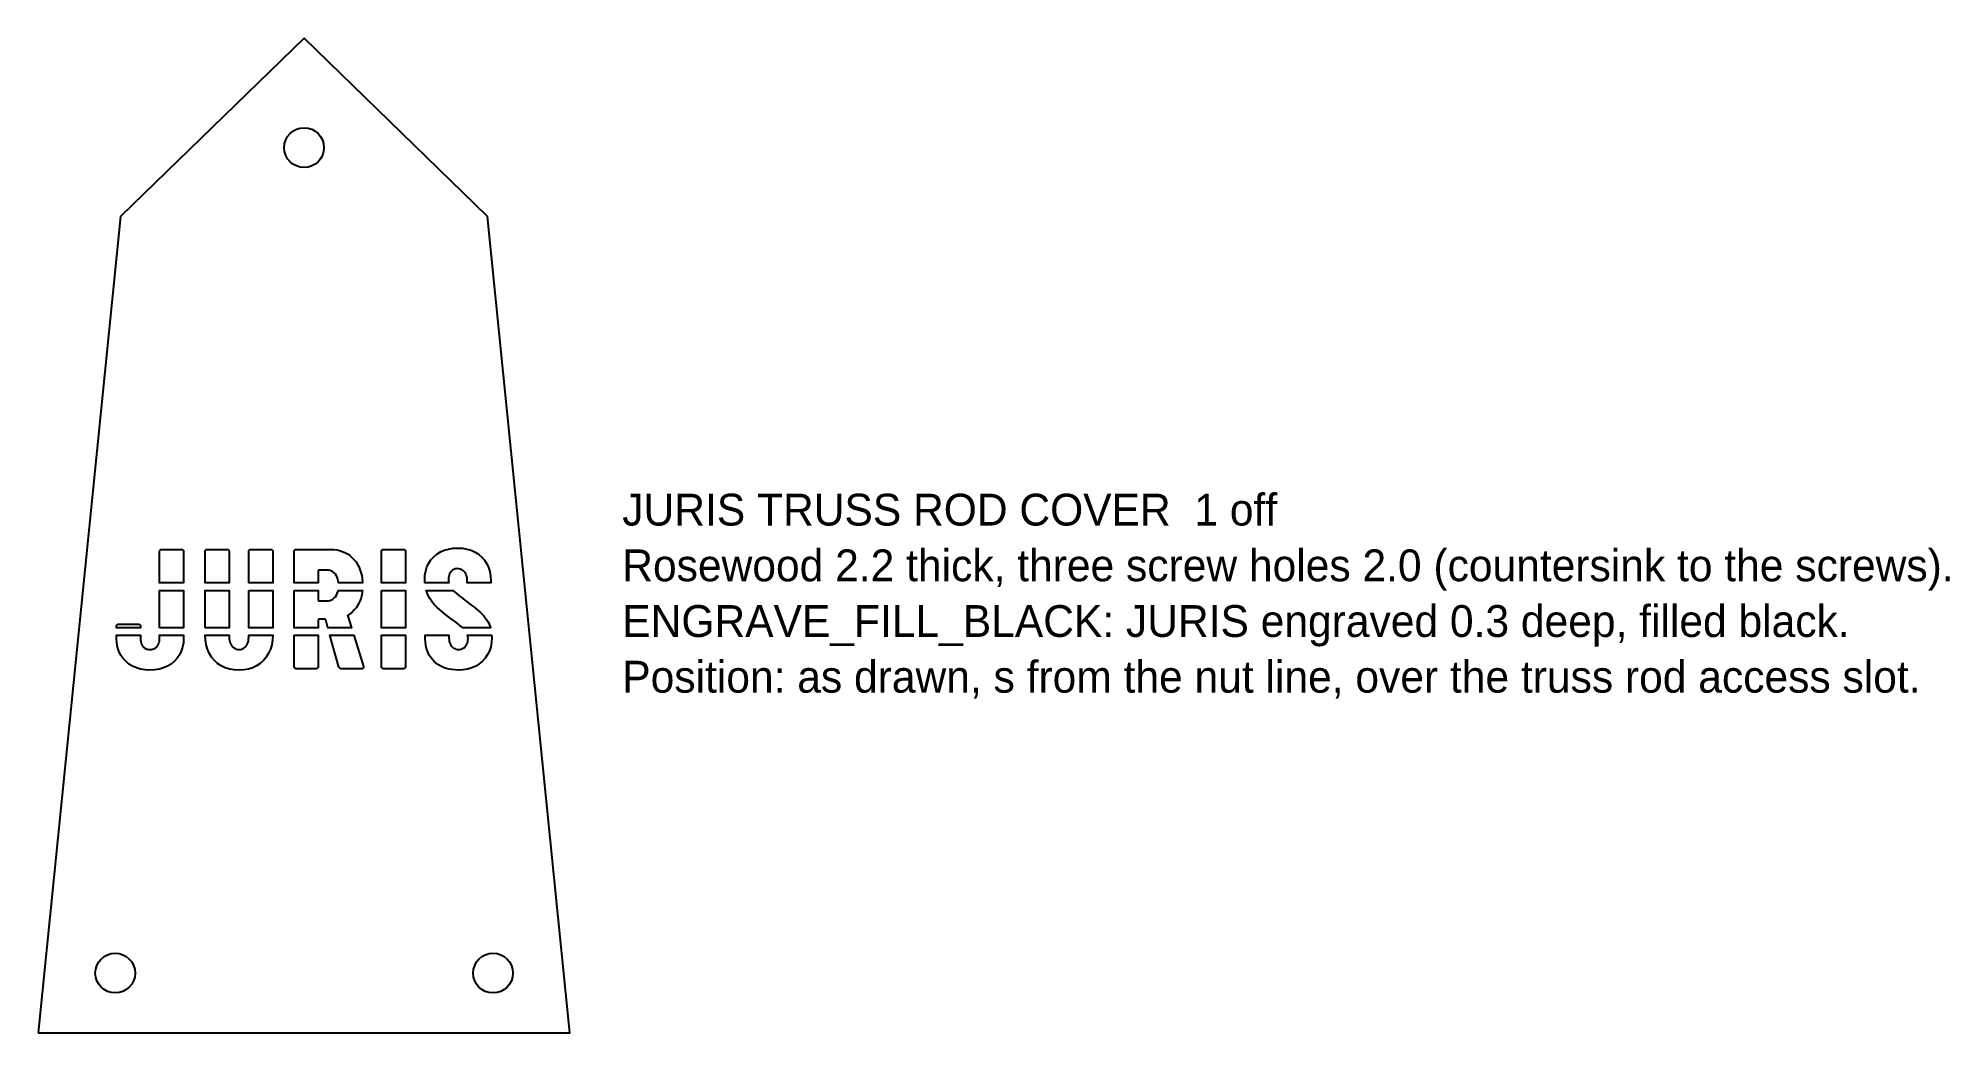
# Model space of a CAD drawing. Header units: millimetres. Extents: x -13.4 to 82.8, y 4.5 to 54.5.
import ezdxf

# ---------------------------------------------------------------- set-up
doc = ezdxf.new("R2010")
doc.units = ezdxf.units.MM
for name, color, linetype in [('ENGRAVE_FILL_BLACK', 6, 'Continuous'), ('NOTES', 2, 'Continuous'), ('OUTLINE', 7, 'Continuous'), ('SCREW_HOLES_2.0', 1, 'Continuous')]:
    doc.layers.add(name, color=color, linetype=linetype)

msp = doc.modelspace()

# ---------------------------------------------------------------- linework, layer by layer
at = {"layer": 'ENGRAVE_FILL_BLACK'}
for points in [[(7.261, 27.352), (7.257, 27.267), (7.262, 27.183), (7.273, 27.114), (6.071, 27.114), (6.071, 27.116), (6.066, 27.267), (6.078, 27.502), (6.116, 27.72), (6.179, 27.923), (6.268, 28.109), (6.381, 28.279), (6.52, 28.433), (6.68, 28.566), (6.855, 28.676), (7.047, 28.761), (7.255, 28.821), (7.48, 28.858), (7.72, 28.87), (7.963, 28.857), (8.19, 28.819), (8.4, 28.756), (8.594, 28.668), (8.772, 28.554), (8.933, 28.416), (9.073, 28.256), (9.188, 28.081), (9.277, 27.891), (9.34, 27.684), (9.379, 27.462), (9.391, 27.224), (9.391, 27.114), (8.2, 27.114), (8.2, 27.25), (8.196, 27.336), (8.185, 27.415), (8.167, 27.489), (8.141, 27.557), (8.108, 27.618), (8.067, 27.674), (8.021, 27.723), (7.97, 27.762), (7.914, 27.793), (7.854, 27.815), (7.789, 27.828), (7.72, 27.833), (7.654, 27.829), (7.591, 27.816), (7.534, 27.795), (7.48, 27.766), (7.431, 27.729), (7.386, 27.683), (7.346, 27.63), (7.314, 27.57), (7.289, 27.504), (7.271, 27.431), (7.261, 27.352)], [(-7.245, 28.761), (-7.236, 28.771), (-7.225, 28.781), (-7.214, 28.788), (-7.202, 28.794), (-7.19, 28.798), (-7.177, 28.801), (-7.163, 28.801), (-6.16, 28.801), (-6.146, 28.801), (-6.133, 28.798), (-6.12, 28.794), (-6.109, 28.788), (-6.097, 28.781), (-6.087, 28.771), (-6.078, 28.761), (-6.07, 28.75), (-6.065, 28.738), (-6.06, 28.726), (-6.058, 28.712), (-6.057, 28.699), (-6.057, 27.114), (-7.266, 27.114), (-7.266, 28.699), (-7.265, 28.712), (-7.262, 28.726), (-7.258, 28.738), (-7.252, 28.75), (-7.245, 28.761)], [(-4.958, 28.761), (-4.949, 28.771), (-4.938, 28.781), (-4.927, 28.788), (-4.915, 28.794), (-4.903, 28.798), (-4.89, 28.801), (-4.876, 28.801), (-3.873, 28.801), (-3.859, 28.801), (-3.846, 28.798), (-3.833, 28.794), (-3.821, 28.788), (-3.81, 28.781), (-3.8, 28.771), (-3.791, 28.761), (-3.783, 28.75), (-3.777, 28.738), (-3.773, 28.726), (-3.771, 28.712), (-3.77, 28.699), (-3.77, 27.114), (-4.979, 27.114), (-4.979, 28.699), (-4.978, 28.712), (-4.975, 28.726), (-4.971, 28.738), (-4.965, 28.75), (-4.958, 28.761)], [(-2.783, 28.712), (-2.781, 28.726), (-2.777, 28.738), (-2.771, 28.75), (-2.763, 28.761), (-2.754, 28.771), (-2.744, 28.781), (-2.733, 28.788), (-2.721, 28.794), (-2.709, 28.798), (-2.695, 28.801), (-2.681, 28.801), (-1.679, 28.801), (-1.665, 28.801), (-1.651, 28.798), (-1.639, 28.794), (-1.627, 28.788), (-1.616, 28.781), (-1.606, 28.771), (-1.597, 28.761), (-1.589, 28.75), (-1.583, 28.738), (-1.579, 28.726), (-1.577, 28.712), (-1.576, 28.699), (-1.576, 27.114), (-2.784, 27.114), (-2.784, 28.699), (-2.783, 28.712)], [(-0.497, 28.699), (-0.496, 28.712), (-0.494, 28.726), (-0.49, 28.738), (-0.484, 28.75), (-0.476, 28.761), (-0.467, 28.771), (-0.457, 28.781), (-0.446, 28.788), (-0.434, 28.794), (-0.421, 28.798), (-0.408, 28.801), (-0.394, 28.801), (1.337, 28.801), (1.491, 28.795), (1.64, 28.776), (1.783, 28.745), (1.92, 28.7), (2.051, 28.644), (2.177, 28.574), (2.295, 28.493), (2.404, 28.402), (2.504, 28.301), (2.594, 28.189), (2.675, 28.068), (2.747, 27.936), (2.809, 27.795), (2.859, 27.648), (2.898, 27.494), (2.926, 27.334), (2.943, 27.167), (2.945, 27.114), (1.734, 27.114), (1.721, 27.208), (1.698, 27.307), (1.666, 27.398), (1.624, 27.48), (1.573, 27.554), (1.514, 27.618), (1.45, 27.671), (1.381, 27.712), (1.306, 27.741), (1.226, 27.758), (1.14, 27.764), (0.754, 27.764), (0.741, 27.763), (0.73, 27.759), (0.722, 27.754), (0.716, 27.745), (0.713, 27.734), (0.711, 27.721), (0.711, 27.114), (-0.497, 27.114), (-0.497, 28.699)], [(3.891, 28.712), (3.893, 28.726), (3.898, 28.738), (3.903, 28.75), (3.911, 28.761), (3.92, 28.771), (3.93, 28.781), (3.941, 28.788), (3.953, 28.794), (3.966, 28.798), (3.979, 28.801), (3.993, 28.801), (4.996, 28.801), (5.01, 28.801), (5.023, 28.798), (5.035, 28.794), (5.047, 28.788), (5.058, 28.781), (5.069, 28.771), (5.078, 28.761), (5.085, 28.75), (5.091, 28.738), (5.095, 28.726), (5.098, 28.712), (5.099, 28.699), (5.099, 27.114), (3.89, 27.114), (3.89, 28.699), (3.891, 28.712)], [(-7.266, 24.864), (-7.266, 26.739), (-6.057, 26.739), (-6.057, 24.864), (-7.266, 24.864)], [(-4.979, 24.864), (-4.979, 26.739), (-3.77, 26.739), (-3.77, 24.864), (-4.979, 24.864)], [(-2.784, 26.739), (-1.576, 26.739), (-1.576, 24.864), (-2.784, 24.864), (-2.784, 26.739)], [(-0.497, 26.739), (0.711, 26.739), (0.711, 26.256), (0.713, 26.243), (0.716, 26.232), (0.722, 26.223), (0.73, 26.218), (0.741, 26.214), (0.754, 26.213), (1.14, 26.213), (1.226, 26.219), (1.306, 26.236), (1.381, 26.265), (1.45, 26.306), (1.514, 26.359), (1.573, 26.423), (1.624, 26.497), (1.666, 26.579), (1.698, 26.668), (1.715, 26.739), (2.934, 26.739), (2.927, 26.669), (2.9, 26.517), (2.863, 26.372), (2.815, 26.233), (2.756, 26.101), (2.687, 25.978), (2.61, 25.863), (2.525, 25.759), (2.432, 25.663), (2.33, 25.578), (2.22, 25.501), (2.215, 25.498), (2.21, 25.495), (2.205, 25.492), (2.201, 25.488), (2.197, 25.484), (2.194, 25.48), (2.192, 25.476), (2.19, 25.471), (2.19, 25.466), (2.19, 25.461), (2.192, 25.456), (2.194, 25.45), (2.377, 24.864), (1.197, 24.864), (1.089, 25.253), (1.083, 25.263), (1.076, 25.272), (1.069, 25.279), (1.062, 25.283), (1.054, 25.286), (1.046, 25.287), (0.754, 25.287), (0.741, 25.286), (0.73, 25.282), (0.722, 25.276), (0.716, 25.268), (0.713, 25.257), (0.711, 25.244), (0.711, 24.864), (-0.497, 24.864), (-0.497, 26.739)], [(3.89, 26.739), (5.099, 26.739), (5.099, 24.864), (3.89, 24.864), (3.89, 26.739)], [(7.135, 25.511), (7.015, 25.604), (6.904, 25.694), (6.802, 25.779), (6.709, 25.861), (6.622, 25.944), (6.54, 26.034), (6.462, 26.129), (6.389, 26.231), (6.319, 26.339), (6.254, 26.453), (6.197, 26.573), (6.15, 26.699), (6.139, 26.739), (7.487, 26.739), (7.564, 26.664), (7.662, 26.577), (7.778, 26.481), (7.912, 26.377), (8.063, 26.264), (8.233, 26.137), (8.388, 26.018), (8.529, 25.907), (8.655, 25.805), (8.767, 25.711), (8.864, 25.626), (8.951, 25.543), (9.031, 25.457), (9.104, 25.368), (9.171, 25.277), (9.231, 25.183), (9.284, 25.086), (9.33, 24.984), (9.368, 24.876), (9.371, 24.864), (7.973, 24.864), (7.921, 24.911), (7.819, 24.997), (7.698, 25.092), (7.56, 25.198), (7.403, 25.313), (7.265, 25.414), (7.135, 25.511)], [(-9.404, 25.009), (-9.394, 25.018), (-9.383, 25.025), (-9.371, 25.031), (-9.359, 25.035), (-9.345, 25.038), (-9.331, 25.038), (-8.329, 25.038), (-8.315, 25.038), (-8.301, 25.035), (-8.289, 25.031), (-8.277, 25.025), (-8.266, 25.018), (-8.256, 25.009), (-8.247, 24.998), (-8.239, 24.987), (-8.233, 24.975), (-8.229, 24.963), (-8.227, 24.95), (-8.226, 24.936), (-8.226, 24.864), (-9.434, 24.864), (-9.434, 24.936), (-9.433, 24.95), (-9.431, 24.963), (-9.427, 24.975), (-9.421, 24.987), (-9.413, 24.998), (-9.404, 25.009)], [(-7.399, 23.924), (-7.358, 23.978), (-7.325, 24.038), (-7.299, 24.102), (-7.28, 24.172), (-7.269, 24.247), (-7.266, 24.327), (-7.266, 24.489), (-6.057, 24.489), (-6.057, 24.344), (-6.07, 24.109), (-6.109, 23.89), (-6.174, 23.687), (-6.265, 23.5), (-6.382, 23.329), (-6.524, 23.174), (-6.688, 23.039), (-6.869, 22.929), (-7.065, 22.843), (-7.279, 22.782), (-7.508, 22.745), (-7.754, 22.733), (-7.998, 22.745), (-8.225, 22.782), (-8.436, 22.843), (-8.63, 22.929), (-8.809, 23.039), (-8.971, 23.174), (-9.113, 23.329), (-9.229, 23.5), (-9.319, 23.687), (-9.383, 23.89), (-9.421, 24.109), (-9.434, 24.344), (-9.434, 24.489), (-8.226, 24.489), (-8.226, 24.327), (-8.222, 24.247), (-8.211, 24.172), (-8.194, 24.102), (-8.169, 24.038), (-8.136, 23.978), (-8.097, 23.924), (-8.052, 23.877), (-8.002, 23.839), (-7.947, 23.808), (-7.888, 23.787), (-7.823, 23.774), (-7.754, 23.77), (-7.682, 23.774), (-7.616, 23.787), (-7.554, 23.808), (-7.497, 23.839), (-7.445, 23.877), (-7.399, 23.924)], [(-3.766, 24.298), (-3.755, 24.216), (-3.736, 24.139), (-3.709, 24.067), (-3.675, 24.001), (-3.633, 23.941), (-3.585, 23.889), (-3.532, 23.846), (-3.474, 23.813), (-3.412, 23.789), (-3.345, 23.775), (-3.273, 23.77), (-3.201, 23.775), (-3.134, 23.789), (-3.072, 23.813), (-3.016, 23.846), (-2.964, 23.889), (-2.917, 23.941), (-2.877, 24.001), (-2.843, 24.067), (-2.818, 24.139), (-2.799, 24.216), (-2.788, 24.298), (-2.784, 24.387), (-2.784, 24.489), (-1.577, 24.489), (-1.589, 24.247), (-1.628, 24.006), (-1.692, 23.782), (-1.783, 23.576), (-1.9, 23.387), (-2.043, 23.217), (-2.207, 23.069), (-2.387, 22.948), (-2.584, 22.854), (-2.797, 22.787), (-3.027, 22.746), (-3.273, 22.733), (-3.522, 22.746), (-3.753, 22.787), (-3.968, 22.854), (-4.166, 22.948), (-4.347, 23.069), (-4.511, 23.217), (-4.654, 23.387), (-4.771, 23.576), (-4.862, 23.782), (-4.927, 24.006), (-4.966, 24.247), (-4.978, 24.489), (-3.77, 24.489), (-3.77, 24.387), (-3.766, 24.298)], [(-0.457, 22.822), (-0.467, 22.831), (-0.476, 22.842), (-0.484, 22.853), (-0.49, 22.865), (-0.494, 22.877), (-0.496, 22.89), (-0.497, 22.904), (-0.497, 24.489), (0.711, 24.489), (0.711, 22.904), (0.711, 22.89), (0.708, 22.877), (0.704, 22.865), (0.698, 22.853), (0.691, 22.842), (0.681, 22.831), (0.671, 22.822), (0.66, 22.815), (0.648, 22.809), (0.636, 22.805), (0.623, 22.802), (0.609, 22.801), (-0.394, 22.801), (-0.408, 22.802), (-0.421, 22.805), (-0.434, 22.809), (-0.446, 22.815), (-0.457, 22.822)], [(1.791, 22.823), (1.773, 22.839), (1.759, 22.861), (1.749, 22.887), (1.302, 24.489), (2.494, 24.489), (2.983, 22.921), (2.991, 22.887), (2.989, 22.861), (2.981, 22.839), (2.968, 22.823), (2.95, 22.811), (2.926, 22.804), (2.897, 22.801), (1.869, 22.801), (1.839, 22.804), (1.813, 22.811), (1.791, 22.823)], [(3.911, 22.842), (3.903, 22.853), (3.898, 22.865), (3.893, 22.877), (3.891, 22.89), (3.89, 22.904), (3.89, 24.489), (5.099, 24.489), (5.099, 22.904), (5.098, 22.89), (5.095, 22.877), (5.091, 22.865), (5.085, 22.853), (5.078, 22.842), (5.069, 22.831), (5.058, 22.822), (5.047, 22.815), (5.035, 22.809), (5.023, 22.805), (5.01, 22.802), (4.996, 22.801), (3.993, 22.801), (3.979, 22.802), (3.966, 22.805), (3.953, 22.809), (3.941, 22.815), (3.93, 22.822), (3.92, 22.831), (3.911, 22.842)], [(7.283, 24.361), (7.287, 24.276), (7.298, 24.196), (7.317, 24.121), (7.344, 24.053), (7.378, 23.99), (7.42, 23.933), (7.468, 23.883), (7.519, 23.842), (7.574, 23.811), (7.633, 23.788), (7.696, 23.774), (7.763, 23.77), (7.83, 23.774), (7.892, 23.787), (7.951, 23.808), (8.007, 23.839), (8.058, 23.877), (8.106, 23.924), (8.148, 23.978), (8.182, 24.038), (8.209, 24.102), (8.228, 24.172), (8.239, 24.247), (8.243, 24.327), (8.238, 24.411), (8.224, 24.489), (9.431, 24.489), (9.434, 24.379), (9.421, 24.136), (9.383, 23.91), (9.319, 23.701), (9.229, 23.51), (9.113, 23.336), (8.971, 23.178), (8.809, 23.042), (8.63, 22.931), (8.436, 22.844), (8.225, 22.782), (7.998, 22.745), (7.754, 22.733), (7.592, 22.738), (7.436, 22.755), (7.287, 22.782), (7.145, 22.82), (7.009, 22.87), (6.88, 22.93), (6.759, 23), (6.648, 23.079), (6.546, 23.167), (6.453, 23.263), (6.37, 23.369), (6.297, 23.483), (6.234, 23.604), (6.183, 23.732), (6.143, 23.865), (6.114, 24.005), (6.097, 24.15), (6.091, 24.301), (6.091, 24.489), (7.283, 24.489), (7.283, 24.361)]]:
    msp.add_lwpolyline(points, close=True, dxfattribs=at)
at = {"layer": 'OUTLINE'}
msp.add_lwpolyline([(-13.37, 4.5), (13.36, 4.5), (9.22, 45.53), (0, 54.5), (-9.23, 45.53)], close=True, dxfattribs=at)
at = {"layer": 'SCREW_HOLES_2.0'}
for centre in [(0, 49), (-9.5, 7.5), (9.5, 7.5)]:
    msp.add_circle(centre, 1, dxfattribs=at)

# ---------------------------------------------------------------- texts
at = {"layer": 'NOTES'}
for s, p in [('JURIS TRUSS ROD COVER  1 off', (16, 30)), ('Rosewood 2.2 thick, three screw holes 2.0 (countersink to the screws).', (16, 27.2)), ('ENGRAVE_FILL_BLACK: JURIS engraved 0.3 deep, filled black.', (16, 24.4)), ('Position: as drawn, s from the nut line, over the truss rod access slot.', (16, 21.6))]:
    msp.add_text(s, height=1.6, dxfattribs=at).set_placement(p)

doc.saveas('drawing.dxf')
